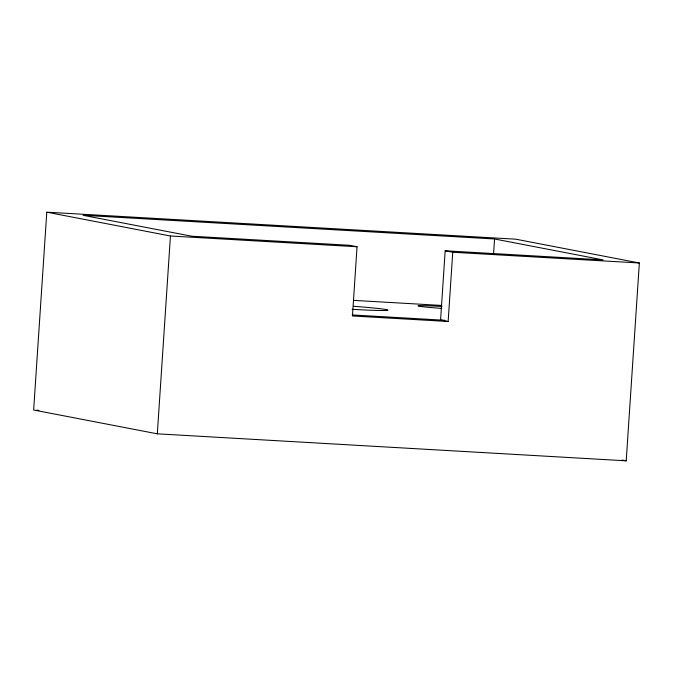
<?xml version="1.0" encoding="UTF-8"?>
<svg xmlns="http://www.w3.org/2000/svg" width="673" height="673" viewBox="0 0 673 673"><rect width="100%" height="100%" fill="white"/><g stroke="black" fill="none" stroke-linecap="round" stroke-linejoin="round"><path stroke-width="1.01" d="M46.79 212.18L33.65 410.008L157.314 433.824L626.21 460.82L639.35 262.992L515.686 239.176L46.79 212.18L170.446 236.004L357.052 246.747L352.45 315.982L448.151 321.492L452.744 252.249L445.173 250.793L440.579 320.028L448.151 321.492M157.314 433.824L170.446 236.004M493.578 253.671L494.554 238.982L83.065 215.293L191.586 236.198L349.48 245.283L357.052 246.747M445.173 250.793L603.067 259.887L494.554 238.982M452.744 252.249L639.35 262.992M353.493 300.36L441.665 305.441M352.164 314.939L444.76 320.272M36.796 410.185L38.891 410.311M622.088 460.021L626.21 460.82M353.527 306.257A49.592 1.64 3.8 0 1 387.951 310.135A49.592 1.64 3.8 0 1 352.122 309.319M441.766 308.411A29.755 0.984 3.8 0 1 417.992 305.853A29.755 0.984 3.8 0 1 441.993 306.484"/></g></svg>
